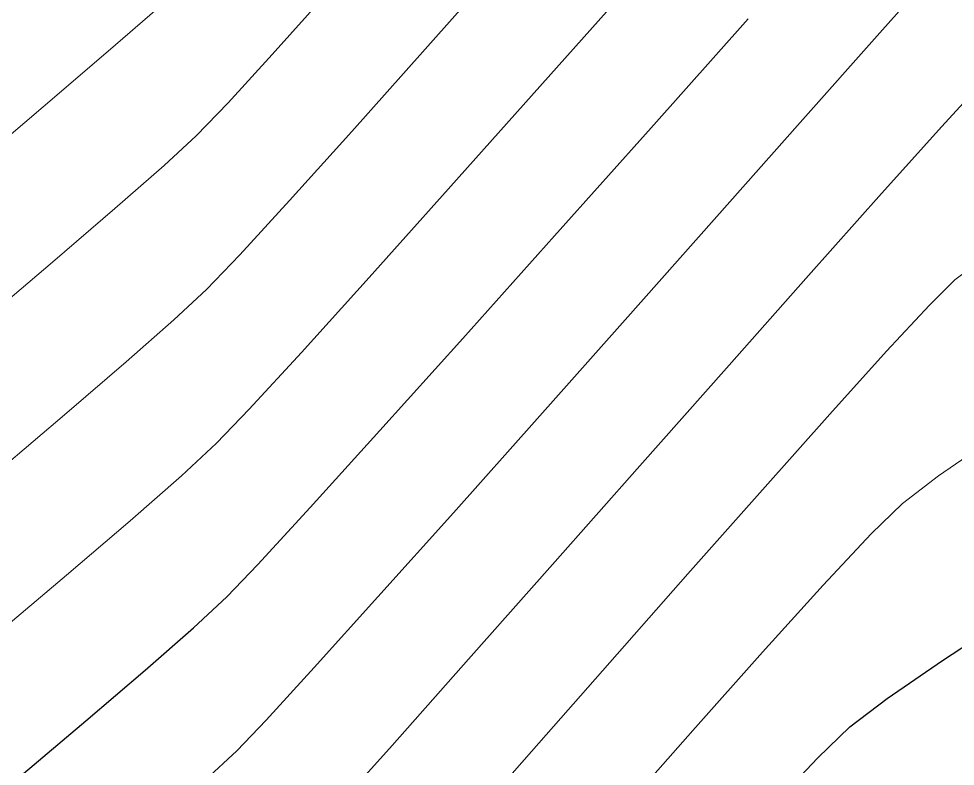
# Model space of a CAD drawing. Header units: millimetres. Extents: x 736950 to 740938, y 8500595 to 8502163.
# Drawn here: x 737849.03 to 737863.53, y 8501268.79 to 8501280.36 of the extents above; entities that cross this region are included whole.
import ezdxf

# ---------------------------------------------------------------- set-up
doc = ezdxf.new("R2010")
doc.units = ezdxf.units.MM
for name, color, linetype, lineweight in [('CONT-MJR', 80, 'Continuous', 30), ('CONT-MNR', 96, 'Continuous', 15), ('pista', 251, 'Continuous', 5)]:
    doc.layers.add(name, color=color, linetype=linetype, lineweight=lineweight)

msp = doc.modelspace()

# ---------------------------------------------------------------- hatches: boundary and pattern name
at = {"layer": 'pista'}
h = msp.add_hatch(dxfattribs=at)
h.set_pattern_fill('HONEY', color=256, scale=3, angle=9.94991650582834, style=0)
h.set_pattern_definition([(9.94991650582834, (1479841.21072825, -18.49207214638591), (0.4979252195647159, 0.4170677100899267), [0.375, -0.75]), (129.9499165058283, (1479841.21072825, -18.49207214638591), (-0.6101538418184378, 0.222682034283025), [0.3749999999999999, -0.7499999999999998]), (69.94991650582834, (1479841.21072825, -18.49207214638591), (-0.112228622253722, 0.6397497443729518), [-0.75, 0.375])])
h.paths.add_polyline_path([(737744.7999806425, 8501250.923935566), (737743.4751223363, 8501250.754223157), (737756.465848178, 8501242.026572531), (737763.5739612179, 8501242.006896213), (737770.002546867, 8501243.455222024), (737769.8468594846, 8501244.342704736), (737763.4750639071, 8501242.907173423), (737756.7405500773, 8501242.925815564)])
h.paths.add_polyline_path([(737794.2809870465, 8501256.017245878), (737809.7820272583, 8501263.709828075), (737823.391616501, 8501273.483615467), (737837.0791595323, 8501280.557800073), (737851.5530432165, 8501285.77819753), (737870.8510758049, 8501293.050216693, -0.9976846880626209), (737871.0089264096, 8501292.63424804), (737865.2748787645, 8501289.581801567, 0.7845063948290762), (737866.1540430214, 8501286.121818589), (737883.2588851704, 8501291.348365877), (737897.4188924351, 8501296.516943583), (737903.2981396064, 8501301.44146652, -0.5512150924587264), (737904.1219025984, 8501301.177325813), (737906.855912117, 8501297.98174819, 0.5618964424650519), (737910.2738656431, 8501298.536066804), (737914.22079628, 8501308.558674501), (737925.6412323939, 8501300.72656757, 0.340189525830376), (737928.7023693406, 8501300.894137181), (737936.9171069289, 8501306.117412793, -0.358727273887905), (737938.1716059428, 8501305.962964654), (737943.1732157968, 8501301.051021611, 0.3417074120720416), (737946.0555081918, 8501300.709858142), (737955.8779356404, 8501307.072689936), (737971.8320576148, 8501314.464803053), (737988.5677626224, 8501323.411181662), (738023.1375471824, 8501336.282937778), (738044.4246208373, 8501357.728329657), (738061.4456776979, 8501362.208386911), (738078.9085143938, 8501363.070318012), (738112.0997810266, 8501372.051506756), (738118.6561313582, 8501373.365123207), (738128.3493353954, 8501376.976906104), (738155.2251721952, 8501366.826195797), (738176.6167526407, 8501363.543890122), (738193.8053773039, 8501353.328603027), (738204.7313956148, 8501340.877429372), (738207.705198212, 8501335.751671141), (738214.35685511, 8501331.742925933), (738229.9282901662, 8501313.374534177), (738233.5603594936, 8501308.186787868), (738234.53883727, 8501308.358438132), (738230.6417003467, 8501313.924784988), (738214.9478837823, 8501332.43754055), (738208.3676942562, 8501336.403214611), (738205.4657963786, 8501341.405035153), (738194.387784551, 8501354.029418997), (738176.9261677533, 8501364.406946706), (738155.4549153853, 8501367.70147717), (738128.3514754312, 8501377.93815071), (738118.4090486554, 8501374.233504975), (738111.8936108743, 8501372.928085677), (738078.7671659255, 8501363.964436961), (738061.3074614278, 8501363.102660457), (738043.958527311, 8501358.536303693), (738022.6381405202, 8501337.057350922), (737988.196920163, 8501324.233464561), (737971.4304040315, 8501315.270615296), (737955.4419368334, 8501307.862588815), (737945.5806043665, 8501301.47455489, -0.3391433520832071), (737943.8038299843, 8501301.693147572), (737938.8116631231, 8501306.59581691, 0.3560082385246841), (737936.4342009705, 8501306.876887502), (737928.158540546, 8501301.61487459, -0.3502196171718997), (737926.1502499409, 8501301.468794718), (737914.5128481541, 8501309.44969617, 0.4302069892023044), (737913.4330382891, 8501309.014522241), (737909.4507249827, 8501298.90206584, -0.5704007069138802), (737907.5397775185, 8501298.566836312), (737904.9064502402, 8501301.644734057, 0.4931454261128044), (737902.7202336333, 8501302.131411942), (737896.9620044216, 8501297.308254998), (737882.9728831241, 8501292.20205278), (737866.0373022418, 8501287.027224885, -0.7384715771871906), (737865.6977918843, 8501288.787355538), (737871.5108758068, 8501291.881875956, 0.9119586051647783), (737870.5337161538, 8501293.892406015), (737851.2416702455, 8501286.62264278), (737836.7183275839, 8501281.384406622), (737822.9200107896, 8501274.252970394), (737809.3164408724, 8501264.483505804), (737793.8201376351, 8501256.79327439), (737778.9884914039, 8501246.402265295), (737769.846859484, 8501244.34270474), (737770.0025468671, 8501243.455222024), (737779.3594973255, 8501245.563292695)])
h.paths.add_polyline_path([(738260.5182952256, 8501271.251537092), (738234.538837269, 8501308.358438132), (738233.56035949, 8501308.186787868), (738259.6897886079, 8501270.86568047), (738269.3749442189, 8501234.589470252), (738274.5057655985, 8501215.583008338), (738279.7983711922, 8501189.602392923), (738280.7089290785, 8501189.641305126), (738275.382018582, 8501215.790318219), (738270.2441657205, 8501234.822827347)])

# ---------------------------------------------------------------- linework, layer by layer
at = {"layer": 'CONT-MJR', "extrusion": (0.7465481941641461, -0.6653313413557582, 0), "elevation": -5105319.974936089}
msp.add_lwpolyline([(6837534.841654944, 3615), (6837537.10409798, 3615)], dxfattribs=at)
at = {"layer": 'CONT-MJR', "elevation": 3615}
for points in [[(737857.3245191746, 8501277.001178373), (737858.8198463348, 8501278.675546503)], [(737849.0325824725, 8501268.621751491), (737850.065183425, 8501269.493668064)]]:
    msp.add_lwpolyline(points, dxfattribs=at)
at = {"layer": 'CONT-MJR', "extrusion": (0.7448904105254226, -0.6671868376304103, 0), "elevation": -5122317.272866063}
msp.add_lwpolyline([(6824806.280469983, 3615), (6824808.410366482, 3615)], dxfattribs=at)
at = {"layer": 'CONT-MJR', "extrusion": (0.7434428747847233, -0.6687994407382727, 0), "elevation": -5137094.528812272}
msp.add_lwpolyline([(6813688.331708943, 3615), (6813690.249188867, 3615)], dxfattribs=at)
at = {"layer": 'CONT-MJR', "extrusion": (0.7410584812279333, -0.6714404868639877, 0), "elevation": -5161306.121349165}
msp.add_lwpolyline([(6795365.049226649, 3615.000000000003), (6795366.656873144, 3615.000000000003)], dxfattribs=at)
at = {"layer": 'CONT-MJR', "extrusion": (-0.7364128719207487, 0.6765323954323511, 0), "elevation": 5208021.604430324}
msp.add_lwpolyline([(-6759627.339539147, 3615.000000000003), (-6759628.53996538, 3615.000000000003)], dxfattribs=at)
at = {"layer": 'CONT-MJR', "extrusion": (-0.7234449031718975, 0.6903821203323591, 0), "elevation": 5335330.33287316}
msp.add_lwpolyline([(-6659601.472402482, 3615), (-6659602.168356734, 3615)], dxfattribs=at)
at = {"layer": 'CONT-MJR', "extrusion": (-0.67927164526749, 0.7338869340270321, 0), "elevation": 5737769.89943561}
msp.add_lwpolyline([(-6316172.038759642, 3615), (-6316172.742510476, 3615)], dxfattribs=at)
at = {"layer": 'CONT-MJR', "extrusion": (0.5480150787743667, -0.8364684533417412, 0), "elevation": -6706684.295298621}
msp.add_lwpolyline([(5276023.783338136, 3610), (5276025.054180203, 3610)], dxfattribs=at)
at = {"layer": 'CONT-MJR', "extrusion": (-0.6581722830625384, 0.752867349410403, 0), "elevation": 5914695.7539743}
msp.add_lwpolyline([(-6150804.383443312, 3615), (-6150805.37653378, 3615)], dxfattribs=at)
at = {"layer": 'CONT-MJR', "extrusion": (0.5667503784923107, -0.8238895608507384, 0), "elevation": -6585923.637872627}
msp.add_lwpolyline([(5426015.092021173, 3610), (5426016.129285404, 3610)], dxfattribs=at)
at = {"layer": 'CONT-MJR', "extrusion": (0.6491671790066255, -0.7606457609824562, 0), "elevation": -5987466.557983107}
msp.add_lwpolyline([(6079987.659501981, 3615), (6079988.868616533, 3615)], dxfattribs=at)
at = {"layer": 'CONT-MJR', "extrusion": (0.6090004912975633, -0.7931698441061199, 0), "elevation": -6293592.263508625}
msp.add_lwpolyline([(5762527.04819345, 3610), (5762527.775502288, 3610)], dxfattribs=at)
at = {"layer": 'CONT-MJR', "extrusion": (-0.6936983596673307, 0.7202656355781905, 0), "elevation": 5611318.616487502}
msp.add_lwpolyline([(-6428772.516077223, 3610), (-6428773.20681929, 3610)], dxfattribs=at)
at = {"layer": 'CONT-MJR', "extrusion": (0.7262549566093323, -0.6874254417755986, 0), "elevation": -5308113.04134704}
msp.add_lwpolyline([(6681312.363874668, 3610.000000000003), (6681313.390306623, 3610.000000000003)], dxfattribs=at)
at = {"layer": 'CONT-MNR'}
for points, elevation in [([(737862.3629190258, 8501280.143938852), (737863.4380635652, 8501281.35230936)], 3614), ([(737855.6780716523, 8501277.72391785), (737857.0117475381, 8501279.218253477)], 3616), ([(737848.2265114101, 8501278.000890855), (737849.4059700485, 8501279.002096057)], 3619), ([(737853.2217625742, 8501277.548955861), (737854.185345975, 8501278.618708106)], 3617), ([(737859.7965441252, 8501277.253866056), (737861.130154462, 8501278.756007882)], 3614), ([(737854.4536914865, 8501276.358657395), (737855.6780716523, 8501277.72391785)], 3616), ([(737861.2562607373, 8501276.386109697), (737862.3877136444, 8501277.657146635)], 3613), ([(737858.4188622657, 8501275.702862991), (737859.7965441252, 8501277.253866056)], 3614), ([(737857.0538831357, 8501274.168348288), (737858.4188622657, 8501275.702862991)], 3614), ([(737852.5948614808, 8501274.316495063), (737853.4041178317, 8501275.197755381)], 3616), ([(737849.7702020021, 8501274.264027147), (737850.6900392227, 8501275.05287203)], 3617), ([(737858.6471991859, 8501273.440601036), (737859.9885269571, 8501274.956178626)], 3613), ([(737848.7224864102, 8501273.375563474), (737849.7702020021, 8501274.264027147)], 3617), ([(737852.0914332243, 8501273.79015971), (737852.5948614808, 8501274.316495063)], 3616), ([(737860.5429291289, 8501273.071358006), (737861.5864423666, 8501274.241870373)], 3612), ([(737862.7124858333, 8501272.86012545), (737863.2719082901, 8501273.288952718)], 3611), ([(737854.8085207585, 8501269.112465307), (737855.9945092034, 8501270.445496764)], 3613), ([(737852.8564789281, 8501269.502165332), (737853.6029046308, 8501270.317230474)], 3614), ([(737858.3051595417, 8501268.025326049), (737859.4662416765, 8501269.343225243)], 3611)]:
    msp.add_lwpolyline(points, dxfattribs=dict(at, elevation=elevation))
at = {"layer": 'CONT-MNR', "extrusion": (0.7480467617999285, -0.663646021731948, 0), "elevation": -5089890.296413766}
msp.add_lwpolyline([(6849029.582671234, 3617), (6849031.341566318, 3617)], dxfattribs=at)
at = {"layer": 'CONT-MNR', "extrusion": (0.745502230332623, -0.6665031317023835, 0), "elevation": -5116058.595776157}
msp.add_lwpolyline([(6829504.361759221, 3618.000000000003), (6829505.597292641, 3618.000000000003)], dxfattribs=at)
at = {"layer": 'CONT-MNR', "extrusion": (-0.7470863515323758, 0.6647269991162112, 0), "elevation": 5099786.920539595}
msp.add_lwpolyline([(-6841663.151718794, 3616.000000000003), (-6841665.223939145, 3616.000000000003)], dxfattribs=at)
at = {"layer": 'CONT-MNR', "extrusion": (0.6558694805578256, -0.7548743103807469, 0), "elevation": -5933464.206534063}
msp.add_lwpolyline([(6132714.324899505, 3619.00000000001), (6132715.331927697, 3619.00000000001)], dxfattribs=at)
at = {"layer": 'CONT-MNR', "extrusion": (0.7476638726744906, -0.6640773550554055, 0), "elevation": -5093834.600811161}
msp.add_lwpolyline([(6846095.865113399, 3614), (6846097.721470275, 3614)], dxfattribs=at)
at = {"layer": 'CONT-MNR', "extrusion": (0.6496126198398613, -0.7602653774471069, 0), "elevation": -5983911.803652235}
msp.add_lwpolyline([(6083499.481670165, 3619), (6083500.801936319, 3619)], dxfattribs=at)
at = {"layer": 'CONT-MNR', "extrusion": (0.7382160435042435, -0.6745643580214872, 0), "elevation": -5189965.470781059}
msp.add_lwpolyline([(6773509.435712093, 3618.000000000013), (6773510.448416234, 3618.000000000013)], dxfattribs=at)
at = {"layer": 'CONT-MNR', "extrusion": (-0.7462304474007084, 0.6656877040866376, 0), "elevation": 5108587.386641413}
msp.add_lwpolyline([(-6835093.405710309, 3617.00000000001), (-6835095.051780996, 3617.00000000001)], dxfattribs=at)
at = {"layer": 'CONT-MNR', "extrusion": (-0.7379303004678909, 0.6748769307446866, 0), "elevation": 5192825.172211368}
msp.add_lwpolyline([(-6771318.075376272, 3613.00000000001), (-6771319.069380484, 3613.00000000001)], dxfattribs=at)
at = {"layer": 'CONT-MNR', "extrusion": (0.7211749086502731, -0.6927530231859477, 0), "elevation": -5357166.229119672}
msp.add_lwpolyline([(6642057.830347234, 3618.000000000003), (6642058.540630303, 3618.000000000003)], dxfattribs=at)
at = {"layer": 'CONT-MNR', "extrusion": (-0.7441912498045075, 0.6679666037418376, 0), "elevation": 5129458.831614248}
msp.add_lwpolyline([(-6819443.877757014, 3613), (-6819445.273762659, 3613)], dxfattribs=at)
at = {"layer": 'CONT-MNR', "extrusion": (0.6783974570118858, -0.7346951002421389, 0), "elevation": -5745290.927813568}
msp.add_lwpolyline([(6309341.157498454, 3618), (6309341.834365961, 3618)], dxfattribs=at)
at = {"layer": 'CONT-MNR', "extrusion": (-0.6586125979403558, 0.752482189712325, 0), "elevation": 5911102.205395255}
msp.add_lwpolyline([(-6154267.782332483, 3618.000000000003), (-6154268.795258475, 3618.000000000003)], dxfattribs=at)
at = {"layer": 'CONT-MNR', "extrusion": (0.7368157344763301, -0.6760936129176983, 0), "elevation": -5203997.588960971}
msp.add_lwpolyline([(6762731.77175482, 3617.00000000001), (6762732.911725478, 3617.00000000001)], dxfattribs=at)
at = {"layer": 'CONT-MNR', "extrusion": (-0.6506257223018977, 0.7593985577278467, 0), "elevation": 5975793.288976377}
msp.add_lwpolyline([(-6091471.107936531, 3618), (-6091472.382495791, 3618)], dxfattribs=at)
at = {"layer": 'CONT-MNR', "extrusion": (0.6470064900873164, -0.7624844928160122, 0), "elevation": -6004698.125569951}
msp.add_lwpolyline([(6062978.508147629, 3618.000000000003), (6062979.969633522, 3618.000000000003)], dxfattribs=at)
at = {"layer": 'CONT-MNR', "extrusion": (0.7215072758908078, -0.6924068535453891, 0), "elevation": -5353976.345246496}
msp.add_lwpolyline([(6644626.346953486, 3617), (6644627.093912382, 3617)], dxfattribs=at)
at = {"layer": 'CONT-MNR', "extrusion": (0.605184855683715, -0.7960849769032707, 0), "elevation": -6321194.533770763}
msp.add_lwpolyline([(5732245.75147998, 3612.00000000001), (5732246.375628198, 3612.00000000001)], dxfattribs=at)
at = {"layer": 'CONT-MNR', "extrusion": (0.7417793183598316, -0.6706440507852311, 0), "elevation": -5154005.240306679}
msp.add_lwpolyline([(6800907.117203584, 3616), (6800908.682227018, 3616)], dxfattribs=at)
at = {"layer": 'CONT-MNR', "extrusion": (0.7482703392630683, -0.6633939247378837, 0), "elevation": -5087575.414511514}
msp.add_lwpolyline([(6850743.729324362, 3613.00000000001), (6850745.640306257, 3613.00000000001)], dxfattribs=at)
at = {"layer": 'CONT-MNR', "extrusion": (0.7045859075550893, -0.7096186996371863, 0), "elevation": -5512776.407650951}
msp.add_lwpolyline([(6513480.692519221, 3612.000000000003), (6513481.248025558, 3612.000000000003)], dxfattribs=at)
at = {"layer": 'CONT-MNR', "extrusion": (-0.6800979154807675, 0.7331212896640739, 0), "elevation": 5730654.987457633}
msp.add_lwpolyline([(-6322634.474809518, 3617), (-6322635.163506938, 3617)], dxfattribs=at)
at = {"layer": 'CONT-MNR', "extrusion": (-0.7326092351635387, 0.6806494755401601, 0), "elevation": 5245823.65985423}
msp.add_lwpolyline([(-6730338.435147947, 3612), (-6730339.410630586, 3612)], dxfattribs=at)
at = {"layer": 'CONT-MNR', "extrusion": (0.659817727936044, -0.7514256888750321, 0), "elevation": -5901229.497062766}
msp.add_lwpolyline([(6163731.952995036, 3617), (6163732.936323501, 3617)], dxfattribs=at)
at = {"layer": 'CONT-MNR', "extrusion": (0.7419733732430085, -0.6704293500424869, 0), "elevation": -5152030.114231015}
msp.add_lwpolyline([(6802403.189924344, 3612.00000000001), (6802404.503113065, 3612.00000000001)], dxfattribs=at)
at = {"layer": 'CONT-MNR', "extrusion": (-0.7463282136465658, 0.6655780927247577, 0), "elevation": 5107578.309748385}
msp.add_lwpolyline([(-6835840.307978642, 3614.000000000003), (-6835842.254410121, 3614.000000000003)], dxfattribs=at)
at = {"layer": 'CONT-MNR', "extrusion": (0.5637906012632945, -0.8259177670489799, 0), "elevation": -6605352.274165696}
msp.add_lwpolyline([(5402352.365004191, 3611), (5402353.339710384, 3611)], dxfattribs=at)
at = {"layer": 'CONT-MNR', "extrusion": (-0.678924162691321, 0.734208404551384, 0), "elevation": 5740761.05276132}
msp.add_lwpolyline([(-6313456.657120059, 3616.00000000001), (-6313457.396639945, 3616.00000000001)], dxfattribs=at)
at = {"layer": 'CONT-MNR', "extrusion": (-0.7488595248486909, 0.6627287620462786, 0), "elevation": 5081485.947159352}
msp.add_lwpolyline([(-6855257.69675605, 3613), (-6855259.737160746, 3613)], dxfattribs=at)
at = {"layer": 'CONT-MNR', "extrusion": (0.658115887524419, -0.7529166478355664, 0), "elevation": -5915158.35971299}
msp.add_lwpolyline([(6150362.671240599, 3616), (6150363.729549028, 3616)], dxfattribs=at)
at = {"layer": 'CONT-MNR', "extrusion": (0.7488452535700104, -0.6627448877250331, 0), "elevation": -5081631.901827941}
msp.add_lwpolyline([(6855149.551281332, 3612), (6855151.291469285, 3612)], dxfattribs=at)
at = {"layer": 'CONT-MNR', "extrusion": (0.6987312637930951, -0.7153842470994901, 0), "elevation": -5566108.938827155}
msp.add_lwpolyline([(6467959.811686154, 3611.000000000013), (6467960.490439869, 3611.000000000013)], dxfattribs=at)
at = {"layer": 'CONT-MNR', "extrusion": (0.7449061612426533, -0.6671692520962986, 0), "elevation": -5122154.459054906}
msp.add_lwpolyline([(6824923.346226641, 3614.000000000013), (6824925.098781807, 3614.000000000013)], dxfattribs=at)
at = {"layer": 'CONT-MNR', "extrusion": (0.6494143910990118, -0.7604347103029291, 0), "elevation": -5985491.863786662}
msp.add_lwpolyline([(6081934.789836596, 3616.000000000006), (6081936.08621597, 3616.000000000006)], dxfattribs=at)
at = {"layer": 'CONT-MNR', "extrusion": (0.7297052076789786, -0.683761880983562, 0), "elevation": -5274424.087778276}
msp.add_lwpolyline([(6707943.711370504, 3611.00000000001), (6707944.796041705, 3611.00000000001)], dxfattribs=at)
at = {"layer": 'CONT-MNR', "extrusion": (-0.7483351937888845, 0.6633207653443036, 0), "elevation": 5086905.609666489}
msp.add_lwpolyline([(-6851235.069274262, 3613), (-6851237.029796491, 3613)], dxfattribs=at)
at = {"layer": 'CONT-MNR', "extrusion": (0.6455767573770224, -0.763695391065423, 0), "elevation": -6016043.394180811}
msp.add_lwpolyline([(6051714.461842475, 3616), (6051715.915227223, 3616)], dxfattribs=at)
at = {"layer": 'CONT-MNR', "extrusion": (-0.7501115868122477, 0.6613112786956018, 0), "elevation": 5068510.025986182}
msp.add_lwpolyline([(-6864855.363100238, 3612), (-6864857.192439312, 3612)], dxfattribs=at)
at = {"layer": 'CONT-MNR', "extrusion": (0.7413192295341696, -0.671152590640061, 0), "elevation": -5158659.546540017}
msp.add_lwpolyline([(6797372.355776962, 3611.00000000001), (6797373.755763496, 3611.00000000001)], dxfattribs=at)
at = {"layer": 'CONT-MNR', "extrusion": (0.7424259069865097, -0.6699281846849395, 0), "elevation": -5147438.960778439}
msp.add_lwpolyline([(6805872.250564465, 3614.000000000003), (6805873.722700525, 3614.000000000003)], dxfattribs=at)
at = {"layer": 'CONT-MNR', "extrusion": (0.7471284753028588, -0.6646796532101956, 0), "elevation": -5099344.940900505}
msp.add_lwpolyline([(6841980.576682199, 3611.000000000013), (6841982.200641987, 3611.000000000013)], dxfattribs=at)
at = {"layer": 'CONT-MNR', "extrusion": (-0.7505824921777791, 0.66077675688253, 0), "elevation": 5063618.450144784}
msp.add_lwpolyline([(-6868462.420086125, 3612.000000000003), (-6868464.255651459, 3612.000000000003)], dxfattribs=at)
at = {"layer": 'CONT-MNR', "extrusion": (0.7237616690686103, -0.6900500317998831, 0), "elevation": -5332271.675376338}
msp.add_lwpolyline([(6662047.739254439, 3614.00000000001), (6662048.391166177, 3614.00000000001)], dxfattribs=at)
at = {"layer": 'CONT-MNR', "extrusion": (0.7447016674807634, -0.667397502581011, 0), "elevation": -5124244.068164328}
msp.add_lwpolyline([(6823350.228634507, 3613), (6823351.740229771, 3613)], dxfattribs=at)
at = {"layer": 'CONT-MNR', "extrusion": (0.6797141959641133, -0.7334770697198781, 0), "elevation": -5733957.141960843}
msp.add_lwpolyline([(6319630.396477587, 3614.000000000003), (6319631.064728545, 3614.000000000003)], dxfattribs=at)
at = {"layer": 'CONT-MNR', "extrusion": (0.7503349333476024, -0.6610578551066836, 0), "elevation": -5066190.804776452}
msp.add_lwpolyline([(6866563.507293779, 3612), (6866565.26615604, 3612)], dxfattribs=at)

doc.saveas('drawing.dxf')
